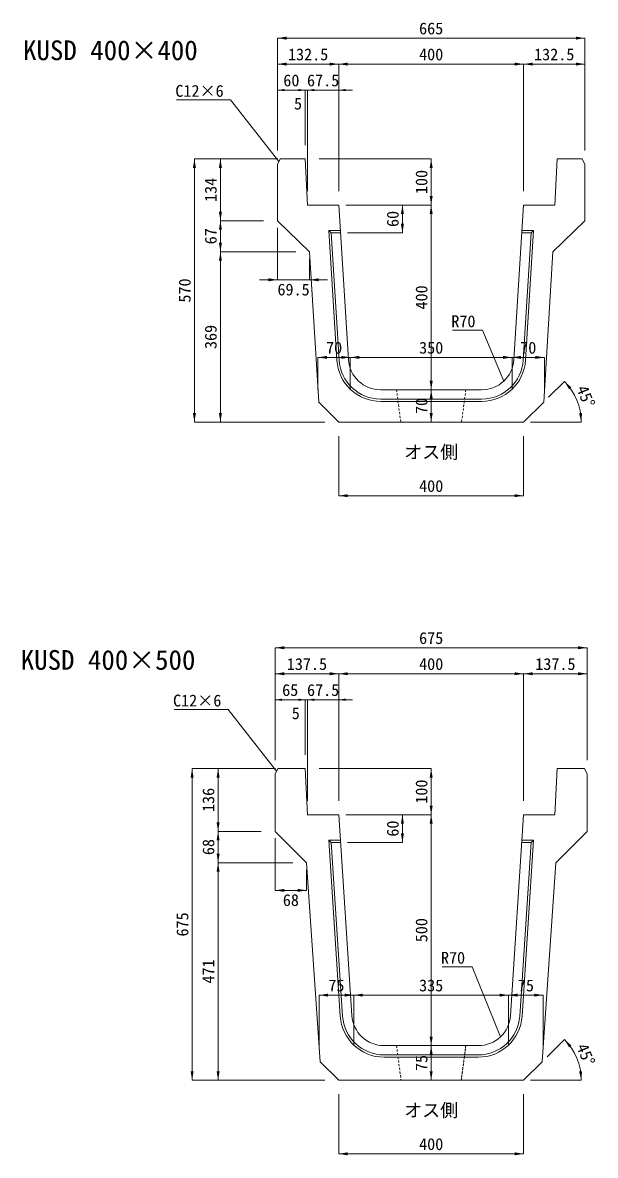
# Model space of a CAD drawing. Units: millimetres at full size, sheet at 1:20; some dimension numbers follow another scale. Extents: x 427 to 11009, y -9956 to -359.
# Drawn here: x 427 to 1666, y -9956 to -7504 of the extents above; entities that cross this region are included whole.
import ezdxf
from ezdxf.enums import TextEntityAlignment as Align

# ---------------------------------------------------------------- set-up
doc = ezdxf.new("R2010")
doc.units = ezdxf.units.MM
doc.header["$LTSCALE"] = 20
doc.linetypes.add('USER1', pattern=[0.405, 0.225, -0.18])
doc.layers.add('0_2', color=7, linetype='Continuous')
for name, color, linetype, lineweight in [('寸法線', 7, 'Continuous', 9), ('本体', 2, 'Continuous', 13), ('補助線', 8, 'USER1', 9)]:
    doc.layers.add(name, color=color, linetype=linetype, lineweight=lineweight)
doc.styles.add('ＭＳ ゴシック', font='')
doc.styles.get('ＭＳ ゴシック').set_extended_font_data('MS Gothic')

# ---------------------------------------------------------------- blocks, each defined once
blk = doc.blocks.new('filled_arrow')
at = {"color": 0, "linetype": 'Continuous', "lineweight": -2}
blk.add_solid([(7.5, 1.25), (0, 0), (7.5, -1.25)], dxfattribs=at)

msp = doc.modelspace()

# ---------------------------------------------------------------- linework, layer by layer
at = {"layer": '寸法線'}
for p, q in [((978.74, -7537.38), (1643.74, -7537.38)), ((978.74, -7780.86), (978.74, -7537.38)), ((1643.74, -7780.86), (1643.74, -7537.38)), ((978.74, -7593.63), (1111.24, -7593.63)), ((978.74, -7780.86), (978.74, -7593.63)), ((1111.24, -7868.86), (1111.24, -7593.63)), ((1111.24, -7593.63), (1511.24, -7593.63)), ((1111.24, -7868.86), (1111.24, -7593.63)), ((1511.24, -7868.86), (1511.24, -7593.63)), ((1511.24, -7593.63), (1643.74, -7593.63)), ((1511.24, -7868.86), (1511.24, -7593.63)), ((1643.74, -7780.86), (1643.74, -7593.63)), ((978.74, -7649.88), (1038.74, -7649.88)), ((978.74, -7780.86), (978.74, -7649.88)), ((1008.74, -7649.88), (1073.74, -7649.88)), ((1028.74, -7649.88), (1141.24, -7649.88)), ((1038.74, -7768.86), (1038.74, -7649.88)), ((1038.74, -7768.86), (1038.74, -7649.88)), ((1043.74, -7868.86), (1043.74, -7649.88)), ((1043.74, -7868.86), (1043.74, -7649.88)), ((1111.24, -7868.86), (1111.24, -7649.88)), ((799.01, -7798.86), (799.01, -8368.86)), ((979.24, -7798.86), (799.01, -7798.86)), ((855.26, -7798.86), (855.26, -7932.86)), ((979.24, -7798.86), (855.26, -7798.86)), ((1068.74, -7798.86), (1311.24, -7798.86)), ((1311.24, -7798.86), (1311.24, -7898.86)), ((1126.24, -7898.86), (1249.01, -7898.86)), ((1141.24, -7898.86), (1311.24, -7898.86)), ((1141.24, -7898.86), (1311.24, -7898.86)), ((1249.01, -7898.86), (1249.01, -7958.86)), ((1311.24, -7898.86), (1311.24, -8298.86)), ((948.74, -7932.86), (855.26, -7932.86)), ((855.26, -7932.86), (855.26, -7999.86)), ((948.74, -7932.86), (855.26, -7932.86)), ((978.74, -7947.86), (978.74, -8060.69)), ((1129.99, -7958.86), (1249.01, -7958.86)), ((1018.24, -7999.86), (855.26, -7999.86)), ((855.26, -7999.86), (855.26, -8368.86)), ((1018.24, -7999.86), (855.26, -7999.86)), ((1048.24, -8014.86), (1048.24, -8060.69)), ((939.74, -8060.69), (1087.24, -8060.69)), ((1066.24, -8228.68), (1136.24, -8228.68)), ((1066.24, -8298.86), (1066.24, -8228.68)), ((1136.24, -8298.86), (1136.24, -8228.68)), ((1136.24, -8228.68), (1486.24, -8228.68)), ((1136.24, -8298.86), (1136.24, -8228.68)), ((1486.24, -8298.86), (1486.24, -8228.68)), ((1486.24, -8228.68), (1556.24, -8228.68)), ((1486.24, -8298.86), (1486.24, -8228.68)), ((1556.24, -8298.86), (1556.24, -8228.68)), ((1565.25, -8314.86), (1599.49, -8280.61)), ((1232, -8298.86), (1311.24, -8298.86)), ((1232, -8298.86), (1311.24, -8298.86)), ((1311.24, -8298.86), (1311.24, -8368.86)), ((1081.24, -8368.86), (799.01, -8368.86)), ((1081.24, -8368.86), (855.26, -8368.86)), ((1141.24, -8368.86), (1311.24, -8368.86)), ((1526.24, -8368.86), (1636.04, -8368.86)), ((1111.24, -8398.86), (1111.24, -8528.12)), ((1511.24, -8398.86), (1511.24, -8528.12)), ((1111.24, -8528.12), (1511.24, -8528.12)), ((973.74, -8857.38), (1648.74, -8857.38)), ((973.74, -9100.86), (973.74, -8857.38)), ((1648.74, -9100.86), (1648.74, -8857.38)), ((973.74, -8913.63), (1111.24, -8913.63)), ((973.74, -9100.86), (973.74, -8913.63)), ((1111.24, -9188.86), (1111.24, -8913.63)), ((1111.24, -8913.63), (1511.24, -8913.63)), ((1111.24, -9188.86), (1111.24, -8913.63)), ((1511.24, -9188.86), (1511.24, -8913.63)), ((1511.24, -8913.63), (1648.74, -8913.63)), ((1511.24, -9188.86), (1511.24, -8913.63)), ((1648.74, -9100.86), (1648.74, -8913.63)), ((973.74, -8969.88), (1038.74, -8969.88)), ((973.74, -9100.86), (973.74, -8969.88)), ((1008.74, -8969.88), (1073.74, -8969.88)), ((1028.74, -8969.88), (1141.24, -8969.88)), ((1038.74, -9088.86), (1038.74, -8969.88)), ((1038.74, -9088.86), (1038.74, -8969.88)), ((1043.74, -9188.86), (1043.74, -8969.88)), ((1043.74, -9188.86), (1043.74, -8969.88)), ((1111.24, -9188.86), (1111.24, -8969.88)), ((794.01, -9118.86), (794.01, -9793.86)), ((974.24, -9118.86), (794.01, -9118.86)), ((850.26, -9118.86), (850.26, -9254.86)), ((974.24, -9118.86), (850.26, -9118.86)), ((1068.74, -9118.86), (1311.24, -9118.86)), ((1311.24, -9118.86), (1311.24, -9218.86)), ((1126.24, -9218.86), (1249.01, -9218.86)), ((1141.24, -9218.86), (1311.24, -9218.86)), ((1141.24, -9218.86), (1311.24, -9218.86)), ((1249.01, -9218.86), (1249.01, -9278.86)), ((1311.24, -9218.86), (1311.24, -9718.86)), ((943.74, -9254.86), (850.26, -9254.86)), ((850.26, -9254.86), (850.26, -9322.86)), ((943.74, -9254.86), (850.26, -9254.86)), ((973.74, -9269.86), (973.74, -9382.69)), ((1130.14, -9278.86), (1249.01, -9278.86)), ((1011.74, -9322.86), (850.26, -9322.86)), ((850.26, -9322.86), (850.26, -9793.86)), ((1011.74, -9322.86), (850.26, -9322.86)), ((1041.74, -9337.86), (1041.74, -9382.69)), ((973.74, -9382.69), (1041.74, -9382.69)), ((1068.74, -9609.49), (1143.74, -9609.49)), ((1068.74, -9718.86), (1068.74, -9609.49)), ((1143.74, -9718.86), (1143.74, -9609.49)), ((1143.74, -9609.49), (1478.74, -9609.49)), ((1143.74, -9718.86), (1143.74, -9609.49)), ((1478.74, -9718.86), (1478.74, -9609.49)), ((1478.74, -9609.49), (1553.74, -9609.49)), ((1478.74, -9718.86), (1478.74, -9609.49)), ((1553.74, -9718.86), (1553.74, -9609.49)), ((1561.97, -9743.13), (1599.49, -9705.61)), ((1239.34, -9718.86), (1311.24, -9718.86)), ((1239.34, -9718.86), (1311.24, -9718.86)), ((1311.24, -9718.86), (1311.24, -9793.86)), ((1081.24, -9793.86), (794.01, -9793.86)), ((1081.24, -9793.86), (850.26, -9793.86)), ((1141.24, -9793.86), (1311.24, -9793.86)), ((1526.24, -9793.86), (1636.04, -9793.86)), ((1111.24, -9823.86), (1111.24, -9953.12)), ((1511.24, -9823.86), (1511.24, -9953.12)), ((1111.24, -9953.12), (1511.24, -9953.12))]:
    msp.add_line(p, q, dxfattribs=at)
for points in [[(981.74, -7804.86), (877.3, -7671.18), (760.33, -7671.18)], [(1468.41, -8279.88), (1422.13, -8170.02), (1357.52, -8170.02)], [(976.74, -9124.86), (872.3, -8991.18), (755.33, -8991.18)], [(1461.01, -9699.94), (1399.73, -9548.17), (1335.12, -9548.17)]]:
    msp.add_lwpolyline(points, dxfattribs=at)
for centre in [(1511.24, -8368.86), (1511.24, -9793.86)]:
    msp.add_arc(centre, 124.8, 0, 45, dxfattribs=at)
at = {"layer": '本体'}
for p, q in [((978.74, -7810.86), (984.74, -7798.86)), ((984.74, -7798.86), (1038.74, -7798.86)), ((1038.74, -7798.86), (1043.74, -7898.86)), ((1583.74, -7798.86), (1578.74, -7898.86)), ((1583.74, -7798.86), (1637.74, -7798.86)), ((1643.74, -7810.86), (1637.74, -7798.86)), ((978.74, -7810.86), (978.74, -7932.86)), ((1643.74, -7810.86), (1643.74, -7932.86)), ((1043.74, -7898.86), (1111.24, -7898.86)), ((1111.24, -7898.86), (1132.14, -8233.23)), ((1511.24, -7898.86), (1490.34, -8233.23)), ((1511.24, -7898.86), (1578.74, -7898.86)), ((978.74, -7932.86), (1048.24, -7999.86)), ((1643.74, -7932.86), (1574.24, -7999.86)), ((1048.24, -7999.86), (1067.84, -8325.46)), ((1574.24, -7999.86), (1554.64, -8325.46)), ((1202, -8298.86), (1420.48, -8298.86)), ((1111.24, -8368.86), (1067.84, -8325.46)), ((1511.24, -8368.86), (1554.64, -8325.46)), ((1111.24, -8368.86), (1511.24, -8368.86)), ((973.74, -9130.86), (979.74, -9118.86)), ((979.74, -9118.86), (1038.74, -9118.86)), ((1038.74, -9118.86), (1043.74, -9218.86)), ((1583.74, -9118.86), (1578.74, -9218.86)), ((1583.74, -9118.86), (1642.74, -9118.86)), ((1648.74, -9130.86), (1642.74, -9118.86)), ((973.74, -9130.86), (973.74, -9254.86)), ((1648.74, -9130.86), (1648.74, -9254.86)), ((1043.74, -9218.86), (1111.24, -9218.86)), ((1111.24, -9218.86), (1139.49, -9653.4)), ((1511.24, -9218.86), (1482.99, -9653.4)), ((1511.24, -9218.86), (1578.74, -9218.86)), ((973.74, -9254.86), (1041.74, -9322.86)), ((1648.74, -9254.86), (1580.74, -9322.86)), ((1041.74, -9322.86), (1071.12, -9753.74)), ((1580.74, -9322.86), (1551.36, -9753.74)), ((1209.34, -9718.86), (1413.14, -9718.86)), ((1111.24, -9793.86), (1071.12, -9753.74)), ((1511.24, -9793.86), (1551.36, -9753.74)), ((1111.24, -9793.86), (1511.24, -9793.86))]:
    msp.add_line(p, q, dxfattribs=at)
at = {"layer": '本体', "color": 4, "lineweight": 5}
for p, q in [((1089.63, -7953.86), (1107.19, -8234.79)), ((1114.68, -7953.86), (1089.63, -7953.86)), ((1089.63, -7953.86), (1094.95, -7958.86)), ((1094.95, -7958.86), (1112.18, -8234.47)), ((1114.99, -7958.86), (1094.95, -7958.86)), ((1507.49, -7958.86), (1527.53, -7958.86)), ((1507.8, -7953.86), (1532.85, -7953.86)), ((1527.53, -7958.86), (1510.3, -8234.47)), ((1532.85, -7953.86), (1515.29, -8234.79)), ((1532.85, -7953.86), (1527.53, -7958.86)), ((1202, -8318.86), (1420.48, -8318.86)), ((1202, -8323.86), (1420.48, -8323.86)), ((1089.76, -9273.86), (1114.54, -9655.02)), ((1089.76, -9273.86), (1114.81, -9273.86)), ((1095.1, -9278.86), (1089.76, -9273.86)), ((1095.1, -9278.86), (1119.53, -9654.7)), ((1095.1, -9278.86), (1115.14, -9278.86)), ((1527.38, -9278.86), (1502.95, -9654.7)), ((1507.34, -9278.86), (1527.38, -9278.86)), ((1507.66, -9273.86), (1532.72, -9273.86)), ((1532.72, -9273.86), (1507.94, -9655.02)), ((1527.38, -9278.86), (1532.72, -9273.86)), ((1209.34, -9738.86), (1413.14, -9738.86)), ((1209.34, -9743.86), (1413.14, -9743.86))]:
    msp.add_line(p, q, dxfattribs=at)
at = {"layer": '本体', "linetype": 'USER1', "lineweight": 9}
for p, q in [((1236.24, -8298.86), (1245.57, -8368.86)), ((1386.24, -8298.86), (1376.91, -8368.86)), ((1236.24, -9718.86), (1246.24, -9793.86)), ((1386.24, -9718.86), (1376.24, -9793.86))]:
    msp.add_line(p, q, dxfattribs=at)
at = {"layer": '本体', "color": 4, "lineweight": 5}
for centre, radius, start, end in [((1202, -8228.86), 95, 183.57633, 270), ((1202, -8228.86), 90, 183.57633, 270), ((1420.48, -8228.86), 90, 270, 356.42367), ((1420.48, -8228.86), 95, 270, 356.42367), ((1209.34, -9648.86), 95, 183.71899, 270), ((1209.34, -9648.86), 90, 183.71899, 270), ((1413.14, -9648.86), 90, 270, 356.28101), ((1413.14, -9648.86), 95, 270, 356.28101)]:
    msp.add_arc(centre, radius, start, end, dxfattribs=at)
at = {"layer": '本体'}
for centre, start, end in [((1202, -8228.86), 183.57633, 270), ((1420.48, -8228.86), 270, 356.42367), ((1209.34, -9648.86), 183.71899, 270), ((1413.14, -9648.86), 270, 356.28101)]:
    msp.add_arc(centre, 70, start, end, dxfattribs=at)
at = {"layer": '補助線'}
for p, q in [((1236.24, -9718.86), (1246.24, -9793.86)), ((1376.24, -9793.86), (1386.24, -9718.86))]:
    msp.add_line(p, q, dxfattribs=at)

# ---------------------------------------------------------------- block references
at = {"layer": '寸法線'}
for p, xscale, yscale in [((978.74, -7537.38), 2.6, 2.6), ((978.74, -7593.63), 2.6, 2.6), ((1111.24, -7593.63), 2.6, 2.6), ((1511.24, -7593.63), 2.6, 2.6), ((978.74, -7649.88), 2, 2), ((1043.74, -7649.88), 2, 2), ((1111.24, -7649.88), 2, 2), ((1048.24, -8060.69), 2.6, 2.6), ((1066.24, -8228.68), 2.6, 2.6), ((1136.24, -8228.68), 2.6, 2.6), ((1486.24, -8228.68), 2.6, 2.6), ((1111.24, -8528.12), 2.6, 2.6), ((973.74, -8857.38), 2.6, 2.6), ((973.74, -8913.63), 2.6, 2.6), ((1111.24, -8913.63), 2.6, 2.6), ((1511.24, -8913.63), 2.6, 2.6), ((973.74, -8969.88), 2, 2), ((1043.74, -8969.88), 2, 2), ((1111.24, -8969.88), 2, 2), ((973.74, -9382.69), 2.6, 2.6), ((1068.74, -9609.49), 2.6, 2.6), ((1143.74, -9609.49), 2.6, 2.6), ((1478.74, -9609.49), 2.6, 2.6), ((1111.24, -9953.12), 2.6, 2.6)]:
    msp.add_blockref('filled_arrow', p, dxfattribs=dict(at, xscale=xscale, yscale=yscale))
for p, xscale, yscale, rotation in [((1643.74, -7537.38), 2.6, 2.6, 180), ((1111.24, -7593.63), 2.6, 2.6, 180), ((1511.24, -7593.63), 2.6, 2.6, 180), ((1643.74, -7593.63), 2.6, 2.6, 180), ((1038.74, -7649.88), 2, 2, 180), ((1038.74, -7649.88), 2, 2, 180), ((799.01, -7798.86), 2.6, 2.6, 270), ((855.26, -7798.86), 2.6, 2.6, 270), ((1311.24, -7798.86), 2.6, 2.6, 270), ((981.74, -7804.86), 0.173, 0.173, 128), ((1311.24, -7898.86), 2.6, 2.6, 90), ((855.26, -7932.86), 2.6, 2.6, 90), ((1249.01, -7898.86), 2.6, 2.6, 270), ((1311.24, -7898.86), 2.6, 2.6, 270), ((855.26, -7932.86), 2.6, 2.6, 270), ((1249.01, -7958.86), 2.6, 2.6, 90), ((855.26, -7999.86), 2.6, 2.6, 90), ((855.26, -7999.86), 2.6, 2.6, 270), ((978.74, -8060.69), 2.6, 2.6, 180), ((1136.24, -8228.68), 2.6, 2.6, 180), ((1486.24, -8228.68), 2.6, 2.6, 180), ((1556.24, -8228.68), 2.6, 2.6, 180), ((1311.24, -8298.86), 2.6, 2.6, 90), ((1468.41, -8279.88), 0.173, 0.173, 112.8), ((1599.49, -8280.61), 2.6, 2.6, 310.5), ((1311.24, -8298.86), 2.6, 2.6, 270), ((799.01, -8368.86), 2.6, 2.6, 90), ((855.26, -8368.86), 2.6, 2.6, 90), ((1311.24, -8368.86), 2.6, 2.6, 90), ((1636.04, -8368.86), 2.6, 2.6, 94.5), ((1511.24, -8528.12), 2.6, 2.6, 180), ((1648.74, -8857.38), 2.6, 2.6, 180), ((1111.24, -8913.63), 2.6, 2.6, 180), ((1511.24, -8913.63), 2.6, 2.6, 180), ((1648.74, -8913.63), 2.6, 2.6, 180), ((1038.74, -8969.88), 2, 2, 180), ((1038.74, -8969.88), 2, 2, 180), ((794.01, -9118.86), 2.6, 2.6, 270), ((850.26, -9118.86), 2.6, 2.6, 270), ((1311.24, -9118.86), 2.6, 2.6, 270), ((976.74, -9124.86), 0.173, 0.173, 128), ((1249.01, -9218.86), 2.6, 2.6, 270), ((1311.24, -9218.86), 2.6, 2.6, 90), ((1311.24, -9218.86), 2.6, 2.6, 270), ((850.26, -9254.86), 2.6, 2.6, 90), ((850.26, -9254.86), 2.6, 2.6, 270), ((1249.01, -9278.86), 2.6, 2.6, 90), ((850.26, -9322.86), 2.6, 2.6, 90), ((850.26, -9322.86), 2.6, 2.6, 270), ((1041.74, -9382.69), 2.6, 2.6, 180), ((1143.74, -9609.49), 2.6, 2.6, 180), ((1478.74, -9609.49), 2.6, 2.6, 180), ((1553.74, -9609.49), 2.6, 2.6, 180), ((1311.24, -9718.86), 2.6, 2.6, 90), ((1461.01, -9699.94), 0.173, 0.173, 112), ((1599.49, -9705.61), 2.6, 2.6, 310.5), ((1311.24, -9718.86), 2.6, 2.6, 270), ((794.01, -9793.86), 2.6, 2.6, 90), ((850.26, -9793.86), 2.6, 2.6, 90), ((1311.24, -9793.86), 2.6, 2.6, 90), ((1636.04, -9793.86), 2.6, 2.6, 94.5), ((1511.24, -9953.12), 2.6, 2.6, 180)]:
    msp.add_blockref('filled_arrow', p, dxfattribs=dict(at, xscale=xscale, yscale=yscale, rotation=rotation))

# ---------------------------------------------------------------- texts
at = {"layer": '0_2', "style": 'ＭＳ ゴシック'}
for s, height, p in [('KUSD 400×400', 42.72, (617.22, -7563.72)), ('オス側', 28.48, (1311.24, -8433.65)), ('KUSD 400×500', 42.72, (612.22, -8883.72)), ('オス側', 28.48, (1311.24, -9858.65))]:
    msp.add_text(s, height=height, dxfattribs=at).set_placement(p, align=Align.MIDDLE_CENTER)
at = {"layer": '寸法線', "style": 'ＭＳ ゴシック'}
for s, p in [('665', (1311.24, -7516.38)), ('132.5', (1044.99, -7572.63)), ('400', (1311.24, -7572.63)), ('132.5', (1577.49, -7572.63)), ('60', (1008.74, -7628.88)), ('67.5', (1077.49, -7628.88)), ('5', (1023.21, -7679.12)), ('69.5', (1013.49, -8081.69)), ('70', (1101.24, -8207.68)), ('350', (1311.24, -8207.68)), ('70', (1521.24, -8207.68)), ('400', (1311.24, -8507.12)), ('675', (1311.24, -8836.38)), ('137.5', (1042.49, -8892.63)), ('400', (1311.24, -8892.63)), ('137.5', (1579.99, -8892.63)), ('65', (1006.24, -8948.88)), ('67.5', (1077.49, -8948.88)), ('5', (1018.21, -8999.12)), ('68', (1007.74, -9403.69)), ('75', (1106.24, -9588.49)), ('335', (1311.24, -9588.49)), ('75', (1516.24, -9588.49)), ('400', (1311.24, -9932.12))]:
    msp.add_text(s, height=25.63, dxfattribs=at).set_placement(p, align=Align.MIDDLE_CENTER)
for s, p in [('C12×6', (862.3, -7638.78)), ('R70', (1407.13, -8137.62)), ('C12×6', (857.3, -8958.78)), ('R70', (1384.73, -9515.77))]:
    msp.add_text(s, height=25.63, dxfattribs=at).set_placement(p, align=Align.TOP_RIGHT)
for s, rotation, p in [('134', 90, (834.26, -7865.86)), ('100', 90, (1290.24, -7848.86)), ('60', 90, (1228.01, -7928.86)), ('67', 90, (834.26, -7966.36)), ('570', 90, (778.01, -8083.86)), ('400', 90, (1290.24, -8098.86)), ('369', 90, (834.26, -8184.36)), ('45°', 292.5, (1645.94, -8313.06)), ('70', 90, (1290.24, -8333.86)), ('100', 90, (1290.24, -9168.86)), ('136', 90, (829.26, -9186.86)), ('60', 90, (1228.01, -9248.86)), ('68', 90, (829.26, -9288.86)), ('675', 90, (773.01, -9456.36)), ('500', 90, (1290.24, -9468.86)), ('471', 90, (829.26, -9558.36)), ('45°', 292.5, (1645.94, -9738.06)), ('75', 90, (1290.24, -9756.36))]:
    msp.add_text(s, height=25.63, rotation=rotation, dxfattribs=at).set_placement(p, align=Align.MIDDLE_CENTER)

doc.saveas('drawing.dxf')
